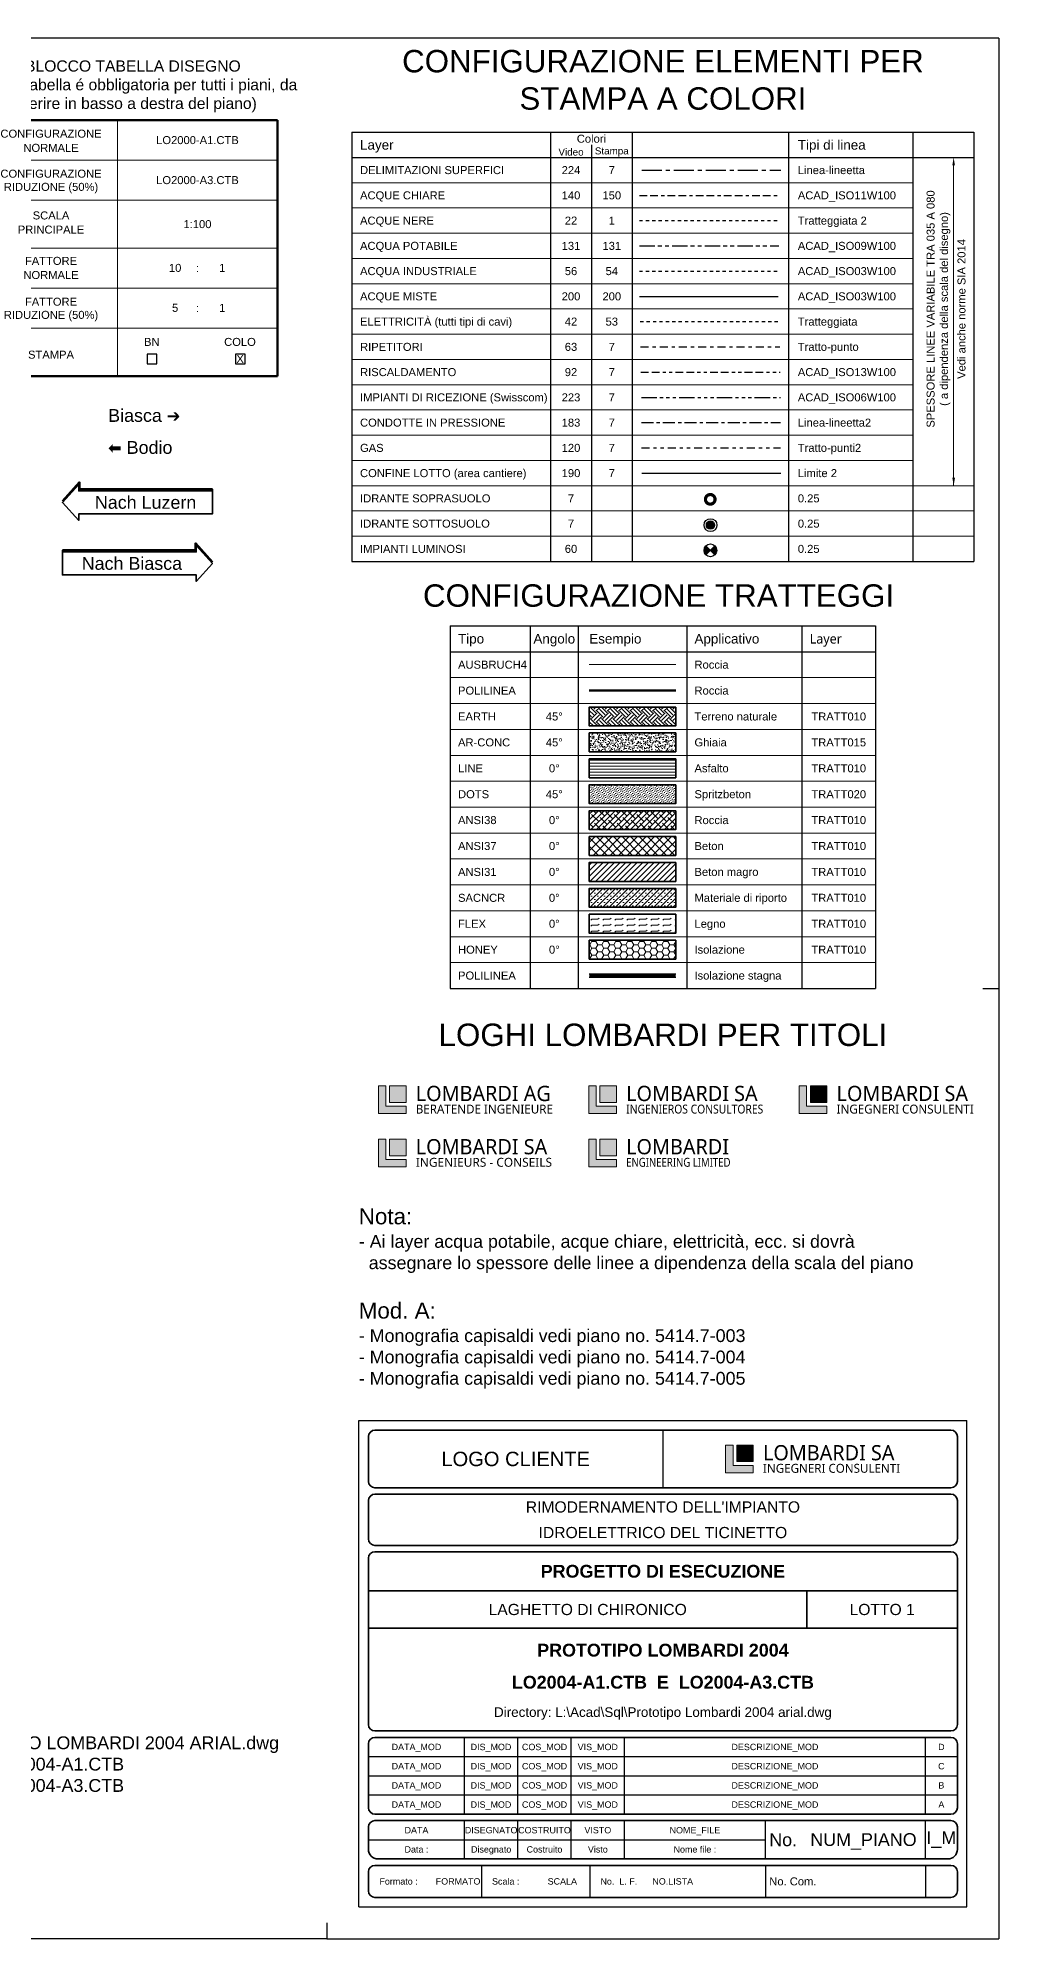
# Model space of a CAD drawing. Header units: millimetres. Extents: x -229 to 63875, y -200 to 109542.
# Drawn here: x 420 to 450, y 84.7 to 144.1 of the extents above; entities that cross this region are included whole.
import ezdxf
from ezdxf.enums import TextEntityAlignment as Align

# ---------------------------------------------------------------- set-up
doc = ezdxf.new("R2010")
doc.units = ezdxf.units.MM
for name, pattern in [('ACAD_ISO03W100', [30, 12, -18]), ('ACAD_ISO06W100', [36, 24, -3, 0, -3, 0, -3, 0, -3]), ('ACAD_ISO09W100', [45, 24, -3, 6, -3, 6, -3]), ('ACAD_ISO11W100', [33, 12, -3, 12, -3, 0, -3]), ('ACAD_ISO13W100', [36, 12, -3, 12, -3, 0, -3, 0, -3]), ('LINEA-LINEETTA', [2, 1.25, -0.25, 0.25, -0.25]), ('LINEA-LINEETTA2', [1.125, 0.75, -0.125, 0.125, -0.125]), ('TRATTEGGIATA', [0.75, 0.5, -0.25]), ('TRATTEGGIATA2', [0.375, 0.25, -0.125]), ('TRATTO-PUNTI2', [0.625, 0.25, -0.125, 0, -0.125, 0, -0.125]), ('TRATTO-PUNTO', [1, 0.5, -0.25, 0, -0.25]), ('TRATTOPUNTO', [1, 0.5, -0.25, 0, -0.25])]:
    doc.linetypes.add(name, pattern=pattern)
for name, color, linetype in [('ACQUA_INDUSTRIALE', 56, 'ACAD_ISO03W100'), ('ACQUA_POTABILE', 131, 'ACAD_ISO09W100'), ('ACQUE_CHIARE', 150, 'ACAD_ISO11W100'), ('ACQUE_MISTE', 200, 'Continuous'), ('ACQUE_NERE', 22, 'TRATTEGGIATA2'), ('CONDOTTE_PRESSIONE', 183, 'LINEA-LINEETTA2'), ('CONFINE_LOTTO', 190, 'LINEA-LINEETTA'), ('DELIMITAZIONE_SUPERFICI', 224, 'LINEA-LINEETTA'), ('ELETTRICITÀ', 42, 'TRATTEGGIATA'), ('GAS', 120, 'TRATTO-PUNTI2'), ('IDRANTE_SOPRA', 7, 'Continuous'), ('IDRANTE_SOTTO', 7, 'Continuous'), ('IMPIANTI_RICEZIONE', 223, 'ACAD_ISO06W100'), ('RIPETITORI', 63, 'TRATTOPUNTO'), ('RISCALDAMENTO', 92, 'ACAD_ISO13W100'), ('SIMBOLI', 1, 'Continuous'), ('TEXT035', 1, 'Continuous'), ('TEXT050', 3, 'Continuous'), ('TEXT070', 4, 'Continuous')]:
    doc.layers.add(name, color=color, linetype=linetype)
for name, color, linetype, lineweight in [('DIRETTRICE', 6, 'Continuous', 18), ('IMPIANTI_LUMINOSI', 60, 'Continuous', 25), ('LINE010', 2, 'Continuous', 9), ('LINE018', 6, 'Continuous', 18), ('LINE025', 7, 'Continuous', 25), ('LINE035', 1, 'Continuous', 35), ('LINE050', 3, 'Continuous', 53), ('TEXT025', 7, 'Continuous', 25), ('TRATT010', 52, 'Continuous', 9), ('TRATT015', 142, 'Continuous', 15), ('TRATT020', 123, 'Continuous', 20)]:
    doc.layers.add(name, color=color, linetype=linetype, lineweight=lineweight)
doc.styles.add('ARIAL', font='arial.ttf')
doc.styles.add('ARIAL GRASSETTO', font='arialbd.ttf')
doc.styles.add('TREBUCHET MS GRASSETTO', font='trebucbd.ttf')
doc.styles.add('TREBUCHET MS NORMAL', font='trebuc.ttf')
doc.styles.add('TXT', font='txt.shx')
doc.linetypes.add('AUSBRUCH4', pattern='A,0.8,["\\",TXT,S=0.2,R=180,X=0.2,Y=0.2],-0.2', length=1)
doc.linetypes.add('LIMITE2', pattern='A,6.35,-2.54,[132,ltypeshp.shx,S=2.54,R=0,X=-2.54,Y=0],-2.54,25.4', length=36.83)
doc.linetypes.add('ROCCIA', pattern='A,0.25,[130,BERETTA.shx,S=0.1,R=0,X=0,Y=0],-0.2,0.25', length=0.7)

# ---------------------------------------------------------------- blocks, each defined once
blk = doc.blocks.new('TABELLA DISEGNO')
at = {"layer": 'LINE018'}
for p, q in [((4, 8), (4, 0)), ((0, 6.75), (9, 6.75)), ((0, 5.5), (9, 5.5)), ((0, 4), (9, 4)), ((0, 2.75), (9, 2.75)), ((0, 1.5), (9, 1.5))]:
    blk.add_line(p, q, dxfattribs=at)
at = {"layer": 'LINE025'}
for points in [[(4.932, 0.384), (5.232, 0.384), (5.232, 0.684), (4.932, 0.684)], [(7.687, 0.384), (7.987, 0.384), (7.987, 0.684), (7.687, 0.684)]]:
    blk.add_lwpolyline(points, close=True, dxfattribs=at)
at = {"layer": 'LINE050'}
for p, q in [((0, 8), (0, 0)), ((9, 8), (0, 8)), ((9, 0), (9, 8)), ((0, 0), (9, 0))]:
    blk.add_line(p, q, dxfattribs=at)
at = {"layer": 'LINE050', "style": 'ARIAL'}
for p in [(5.079, 0.536), (7.834, 0.536)]:
    blk.add_attdef('X', text='', height=0.25, dxfattribs=at).set_placement(p, align=Align.MIDDLE)
at = {"layer": 'TEXT035', "style": 'ARIAL'}
for s, p in [('CONFIGURAZIONE', (1.924, 7.576)), ('NORMALE', (1.924, 7.133)), ('CONFIGURAZIONE', (1.924, 6.326)), ('RIDUZIONE (50%)', (1.924, 5.883)), ('SCALA', (1.924, 5.021)), ('PRINCIPALE', (1.924, 4.579)), ('FATTORE', (1.924, 3.602)), ('NORMALE', (1.924, 3.16)), (':', (6.5, 3.375)), ('FATTORE', (1.924, 2.326)), ('RIDUZIONE (50%)', (1.924, 1.883)), (':', (6.5, 2.125)), ('BN', (5.073, 1.069)), ('COLO', (7.828, 1.069)), ('STAMPA', (1.924, 0.671))]:
    blk.add_text(s, height=0.25, dxfattribs=at).set_placement(p, align=Align.MIDDLE)
for tag, p in [('CONFIG.', (6.5, 7.375)), ('CONFIG.', (6.5, 6.125)), ('SCALA', (6.5, 4.75)), ('NO1.', (5.802, 3.383)), ('NO2.', (7.273, 3.383)), ('NO3.', (5.802, 2.133)), ('NO4.', (7.273, 2.133))]:
    blk.add_attdef(tag, text='', height=0.25, dxfattribs=at).set_placement(p, align=Align.MIDDLE)

msp = doc.modelspace()

# ---------------------------------------------------------------- hatches: boundary and pattern name
at = {"layer": 'IDRANTE_SOTTO'}
msp.add_hatch(color=256, dxfattribs=at).paths.add_polyline_path([(441.1375, 128.87319, 1), (440.8775, 128.87319, 1)])
at = {"layer": 'IMPIANTI_LUMINOSI'}
h = msp.add_hatch(color=256, dxfattribs=at)
h.paths.add_polyline_path([(440.86255, 128.22374, 0.19891237), (440.80397, 128.08232, 0.19891237), (440.86255, 127.9409), (441.00397, 128.08232)])
h.paths.add_polyline_path([(441.14539, 128.22374), (441.00397, 128.08232), (441.14539, 127.9409, 0.19891237), (441.20397, 128.08232, 0.19891237)])
at = {"layer": 'LINE018'}
h = msp.add_hatch(color=256, dxfattribs=at)
h.paths.add_polyline_path([(431.49602, 111.35055), (430.97762, 111.35055), (430.97762, 110.83215), (431.49602, 110.83215)], flags=17)
h.paths.add_polyline_path([(431.49602, 110.48655), (431.49602, 110.71695), (430.86242, 110.71695), (430.86242, 111.35055), (430.63202, 111.35055), (430.63202, 110.48655)])
h = msp.add_hatch(color=256, dxfattribs=at)
h.paths.add_polyline_path([(438.06984, 111.35055), (437.55144, 111.35055), (437.55144, 110.83215), (438.06984, 110.83215)], flags=17)
h.paths.add_polyline_path([(438.06984, 110.48655), (438.06984, 110.71695), (437.43624, 110.71695), (437.43624, 111.35055), (437.20584, 111.35055), (437.20584, 110.48655)])
for points in [[(444.01006, 111.35055), (443.77966, 111.35055), (443.77966, 110.48655), (444.64366, 110.48655), (444.64366, 110.71695), (444.01006, 110.71695)], [(444.64366, 111.35055), (444.12656, 111.35055), (444.12656, 110.83344), (444.64366, 110.83344)], [(441.71074, 100.12476), (441.48034, 100.12476), (441.48034, 99.26076), (442.34434, 99.26076), (442.34434, 99.49116), (441.71074, 99.49116)], [(442.34434, 100.12476), (441.82723, 100.12476), (441.82723, 99.60766), (442.34434, 99.60766)]]:
    msp.add_hatch(color=256, dxfattribs=at).paths.add_polyline_path(points)
h = msp.add_hatch(color=256, dxfattribs=at)
h.paths.add_polyline_path([(431.49602, 109.6869), (430.97762, 109.6869), (430.97762, 109.1685), (431.49602, 109.1685)], flags=17)
h.paths.add_polyline_path([(431.49602, 109.0533), (430.86242, 109.0533), (430.86242, 109.6869), (430.63202, 109.6869), (430.63202, 108.8229), (431.49602, 108.8229)])
h = msp.add_hatch(color=256, dxfattribs=at)
h.paths.add_polyline_path([(438.06984, 109.1685), (438.06984, 109.6869), (437.55144, 109.6869), (437.55144, 109.1685)], flags=17)
h.paths.add_polyline_path([(438.06984, 108.8229), (438.06984, 109.0533), (437.43624, 109.0533), (437.43624, 109.6869), (437.20584, 109.6869), (437.20584, 108.8229)])
at = {"layer": 'TRATT010', "linetype": 'Continuous'}
h = msp.add_hatch(dxfattribs=at)
h.set_pattern_fill('EARTH', color=256, angle=45, style=0)
h.set_pattern_definition([(45, (-713702.94727, -136413.25576), (3e-17, 0.35355339059), [0.25, -0.25]), (45, (-713703.01356, -136413.18947), (3e-17, 0.35355339059), [0.25, -0.25]), (45, (-713703.07985, -136413.12318), (3e-17, 0.35355339059), [0.25, -0.25]), (135, (-713703.07985, -136413.07899), (-0.35355339059, 6e-17), [0.25, -0.25]), (135, (-713703.01356, -136413.0127), (-0.35355339059, 6e-17), [0.25, -0.25]), (135, (-713702.94727, -136412.9464), (-0.35355339059, 6e-17), [0.25, -0.25])])
h.paths.add_polyline_path([(439.92216, 122.59794), (439.92216, 123.18759), (437.21835, 123.18759), (437.21835, 122.59794)])
h = msp.add_hatch(dxfattribs=at)
h.set_pattern_fill('LINE', color=256, scale=0.75, style=0)
h.set_pattern_definition([(0, (-713702.94727, -136413.25576), (0, 0.09375), [])])
h.paths.add_polyline_path([(437.21835, 121.56854), (437.21835, 120.97889), (439.92216, 120.97889), (439.92216, 121.56854)])
h = msp.add_hatch(dxfattribs=at)
h.set_pattern_fill('ANSI38', color=256, style=0)
h.set_pattern_definition([(45, (-713702.94727, -136413.25576), (-0.088388347648, 0.088388347648), []), (135, (-713702.94727, -136413.25576), (-0.265165042945, 0.088388347648), [0.3125, -0.1875])])
h.paths.add_polyline_path([(437.21835, 119.94949), (437.21835, 119.35984), (439.92216, 119.35984), (439.92216, 119.94949)])
at = {"layer": 'TRATT010'}
h = msp.add_hatch(dxfattribs=at)
h.set_pattern_fill('ANSI37', color=256, scale=1.5, style=0)
h.set_pattern_definition([(45, (-713702.94727, -136413.25576), (-0.132582521472, 0.132582521472), []), (135, (-713702.94727, -136413.25576), (-0.132582521472, -0.132582521472), [])])
h.paths.add_polyline_path([(437.21835, 119.13997), (437.21835, 118.55032), (439.92216, 118.55032), (439.92216, 119.13997)])
h = msp.add_hatch(dxfattribs=at)
h.set_pattern_fill('ANSI31', color=256, style=0)
h.set_pattern_definition([(45, (-713702.94727, -136413.25576), (-0.088388347648, 0.088388347648), [])])
h.paths.add_polyline_path([(437.21835, 118.33045), (437.21835, 117.7408), (439.92216, 117.7408), (439.92216, 118.33045)])
h = msp.add_hatch(dxfattribs=at)
h.set_pattern_fill('SACNCR', color=256, scale=1.5, style=0)
h.set_pattern_definition([(45, (-713702.94727, -136413.25576), (-0.099436891104, 0.099436891104), []), (45, (-713702.84783, -136413.25576), (-0.099436891104, 0.099436891104), [0, -0.140625])])
h.paths.add_polyline_path([(437.21835, 117.52092), (437.21835, 116.93127), (439.92216, 116.93127), (439.92216, 117.52092)])
h = msp.add_hatch(dxfattribs=at)
h.set_pattern_fill('FLEX', color=256, scale=0.75, style=0)
h.set_pattern_definition([(0, (-713702.94727, -136413.25576), (0, 0.1875), [0.1875, -0.1875]), (45, (-713702.75977, -136413.25576), (1e-17, 0.187499999685), [0.046875, -0.17141504325, 0.046875, -0.26516504325])])
h.paths.add_polyline_path([(437.21835, 116.7114), (437.21835, 116.12175), (439.92216, 116.12175), (439.92216, 116.7114)])
h = msp.add_hatch(dxfattribs=at)
h.set_pattern_fill('HONEY', color=256, style=0)
h.set_pattern_definition([(0, (-713702.94727, -136413.25576), (0.1875, 0.108253175), [0.125, -0.25]), (120, (-713702.94727, -136413.25576), (-0.18749999959, 0.10825317571), [0.125, -0.25]), (60, (-713702.94727, -136413.25576), (4.1e-10, 0.21650635071), [-0.25, 0.125])])
h.paths.add_polyline_path([(437.21835, 115.90187), (437.21835, 115.31223), (439.92216, 115.31223), (439.92216, 115.90187)])
at = {"layer": 'TRATT015', "linetype": 'Continuous'}
h = msp.add_hatch(dxfattribs=at)
h.set_pattern_fill('AR-CONC', color=256, scale=0.03, angle=45, style=0)
h.set_pattern_definition([(95, (-713702.94727, -136413.25576), (0.16546559975, 0.138842123644), [0.0225, -0.2475]), (40, (-713702.94727, -136413.25576), (-0.18899765022, 0.13013044488), [0.018, -0.198]), (145.4514, (-713702.93348, -136413.2442), (-0.023531840586, 0.26897258466), [0.019122057, -0.2103426336]), (91.1842, (-713702.9897, -136413.21334), (0.26150790003, 0.19128412956), [0.03375, -0.37125]), (141.6356, (-713702.9679, -136413.1974), (-0.00836970449, 0.40491350682), [0.0286830864, -0.3155139]), (36.1842, (-713702.9897, -136413.21334), (-0.00837002066, 0.40491350037), [0.027, -0.297]), (66, (-713702.95787, -136413.20273), (0.212031471634, 0.04121474294), [0.0225, -0.2475]), (11, (-713702.95787, -136413.20273), (-0.10221257792, 0.20544253062), [0.018, -0.198]), (116.4514, (-713702.9402, -136413.1993), (0.109819085104, 0.24665718592), [0.019122057, -0.2103426336]), (82.5, (-713702.94727, -136413.25576), (-0.068037955592, 0.073196945284), [0, -0.1956, 0, -0.201, 0, -0.19875]), (52.5, (-713702.94727, -136413.25576), (-0.02786188266, 0.13947283497), [0, -0.1146, 0, -0.1911, 0, -0.07575]), (12.5, (-713702.99457, -136413.30307), (0.118025450196, 0.1084562285445), [0, -0.075, 0, -0.234, 0, -0.3105]), (2.5, (-713703.01578, -136413.32428), (0.10247699496, 0.144947942062), [0, -0.0975, 0, -0.1554, 0, -0.2205])])
h.paths.add_polyline_path([(437.21835, 122.37806), (437.21835, 121.78842), (439.92216, 121.78842), (439.92216, 122.37806)])
at = {"layer": 'TRATT020'}
h = msp.add_hatch(dxfattribs=at)
h.set_pattern_fill('DOTS', color=256, angle=45, style=0)
h.set_pattern_definition([(45, (-713702.947266, -136413.25576), (-0.022097086912, 0.066291260736), [0, -0.0625])])
h.paths.add_polyline_path([(439.92216, 120.16937), (439.92216, 120.75902), (437.21835, 120.75902), (437.21835, 120.16937)])

# ---------------------------------------------------------------- linework, layer by layer
at = {"layer": 'ACQUA_INDUSTRIALE', "color": 56, "linetype": 'ACAD_ISO03W100', "ltscale": 0.005}
msp.add_line((438.78666, 136.80932), (443.12577, 136.80932), dxfattribs=at)
at = {"layer": 'ACQUA_POTABILE', "color": 131, "linetype": 'ACAD_ISO09W100', "ltscale": 0.02}
msp.add_line((438.78666, 137.59834), (443.13702, 137.59834), dxfattribs=at)
at = {"layer": 'ACQUE_CHIARE', "color": 150, "linetype": 'ACAD_ISO11W100', "ltscale": 0.02}
msp.add_line((438.78666, 139.17637), (443.13702, 139.17637), dxfattribs=at)
at = {"layer": 'ACQUE_MISTE', "color": 200, "ltscale": 0.005}
msp.add_line((438.78666, 136.02031), (443.12577, 136.02031), dxfattribs=at)
at = {"layer": 'ACQUE_NERE', "color": 22, "linetype": 'TRATTEGGIATA2', "ltscale": 0.05}
msp.add_line((438.78666, 138.38736), (443.13702, 138.38736), dxfattribs=at)
at = {"layer": 'CONDOTTE_PRESSIONE', "color": 183, "linetype": 'LINEA-LINEETTA2', "ltscale": 0.5}
msp.add_line((438.8464, 132.07522), (443.19676, 132.07522), dxfattribs=at)
at = {"layer": 'CONFINE_LOTTO', "color": 190, "linetype": 'LIMITE2', "ltscale": 0.02}
msp.add_line((438.85835, 130.49719), (443.20871, 130.49719), dxfattribs=at)
at = {"layer": 'DELIMITAZIONE_SUPERFICI', "color": 224, "linetype": 'LINEA-LINEETTA', "ltscale": 0.5}
msp.add_line((438.85835, 139.96539), (443.20871, 139.96539), dxfattribs=at)
at = {"layer": 'DIRETTRICE', "color": 6}
msp.add_line((448.60422, 140.1099), (448.60422, 130.10268), dxfattribs=at)
for points in [[(448.56255, 140.1099), (448.64588, 140.1099), (448.60422, 140.3599)], [(448.56255, 130.35268), (448.64588, 130.35268), (448.60422, 130.10268)]]:
    msp.add_solid(points, dxfattribs=at)
at = {"layer": 'ELETTRICITÀ', "color": 42, "linetype": 'TRATTEGGIATA', "ltscale": 0.05}
msp.add_line((438.81056, 135.23492), (443.16092, 135.23492), dxfattribs=at)
at = {"layer": 'GAS', "color": 120, "linetype": 'TRATTO-PUNTI2'}
msp.add_line((438.8464, 131.28621), (443.19676, 131.28621), dxfattribs=at)
at = {"layer": 'IDRANTE_SOPRA', "const_width": 0.1}
msp.add_lwpolyline([(440.84942, 129.67744, 1), (441.14942, 129.67744, 1)], format="xyb", close=True, dxfattribs=at)
at = {"layer": 'IDRANTE_SOTTO'}
for radius in [0.2, 0.13]:
    msp.add_circle((441.00686, 128.87134), radius, dxfattribs=at)
at = {"layer": 'IMPIANTI_LUMINOSI'}
for p, q in [((441.14539, 128.22374), (440.86255, 127.9409)), ((440.86255, 128.22374), (441.14539, 127.9409))]:
    msp.add_line(p, q, dxfattribs=at)
msp.add_circle((441.00397, 128.08232), 0.2, dxfattribs=at)
at = {"layer": 'IMPIANTI_RICEZIONE', "color": 223, "linetype": 'ACAD_ISO06W100', "ltscale": 0.02}
msp.add_line((438.8464, 132.86424), (443.19676, 132.86424), dxfattribs=at)
at = {"layer": 'LINE010', "linetype": 'AUSBRUCH4', "ltscale": 0.5}
msp.add_line((437.21835, 124.51181), (439.92216, 124.51181), dxfattribs=at)
at = {"layer": 'LINE018'}
for p, q in [((429.8021, 139.57088), (447.33298, 139.57088)), ((429.8021, 138.78186), (447.33298, 138.78186)), ((429.8021, 137.99285), (447.33298, 137.99285)), ((429.8021, 137.20383), (447.33298, 137.20383)), ((429.8021, 136.41481), (447.33298, 136.41481)), ((429.8021, 135.6258), (447.33298, 135.6258)), ((429.8021, 134.83678), (447.33298, 134.83678)), ((429.8021, 134.04776), (447.33298, 134.04776)), ((429.8021, 133.25875), (447.33298, 133.25875)), ((429.8021, 132.46973), (447.33298, 132.46973)), ((429.8021, 131.68072), (447.33298, 131.68072)), ((429.8021, 130.8917), (447.33298, 130.8917)), ((429.8021, 130.10268), (449.23841, 130.10268)), ((429.8021, 129.31367), (449.23841, 129.31367)), ((429.8021, 128.52465), (449.23841, 128.52465)), ((432.87661, 124.10705), (446.16391, 124.10705)), ((432.87661, 123.29753), (446.16391, 123.29753)), ((432.87661, 122.488), (446.16391, 122.488)), ((432.87661, 121.67848), (446.16391, 121.67848)), ((432.87661, 120.86895), (446.16391, 120.86895)), ((432.87661, 120.05943), (446.16391, 120.05943)), ((432.87661, 119.24991), (446.16391, 119.24991)), ((432.87661, 118.44038), (446.16391, 118.44038)), ((432.87661, 117.63086), (446.16391, 117.63086)), ((432.87661, 116.82134), (446.16391, 116.82134)), ((432.87661, 116.01181), (446.16391, 116.01181)), ((432.87661, 115.20229), (446.16391, 115.20229)), ((430.86242, 111.35055), (430.63202, 111.35055)), ((430.63202, 111.35055), (430.63202, 110.48655)), ((430.86242, 111.35055), (430.86242, 110.71695)), ((431.49602, 111.35055), (430.97762, 111.35055)), ((430.97762, 111.35055), (430.97762, 110.83215)), ((431.49602, 111.35055), (431.49602, 110.83215)), ((437.43624, 111.35055), (437.20584, 111.35055)), ((437.20584, 111.35055), (437.20584, 110.48655)), ((437.43624, 111.35055), (437.43624, 110.71695)), ((438.06984, 111.35055), (437.55144, 111.35055)), ((437.55144, 111.35055), (437.55144, 110.83215)), ((438.06984, 111.35055), (438.06984, 110.83215)), ((443.77966, 111.35055), (443.77966, 110.48655)), ((444.01006, 111.35055), (443.77966, 111.35055)), ((444.01006, 111.35055), (444.01006, 110.71695)), ((444.64366, 111.35055), (444.12656, 111.35055)), ((444.12656, 111.35055), (444.12656, 110.83344)), ((444.64366, 111.35055), (444.64366, 110.83344)), ((431.49602, 110.48655), (430.63202, 110.48655)), ((431.49602, 110.71695), (430.86242, 110.71695)), ((431.49602, 110.83215), (430.97762, 110.83215)), ((431.49602, 110.71695), (431.49602, 110.48655)), ((438.06984, 110.48655), (437.20584, 110.48655)), ((438.06984, 110.71695), (437.43624, 110.71695)), ((438.06984, 110.83215), (437.55144, 110.83215)), ((438.06984, 110.71695), (438.06984, 110.48655)), ((444.64366, 110.48655), (443.77966, 110.48655)), ((444.64366, 110.71695), (444.01006, 110.71695)), ((444.64366, 110.83344), (444.12656, 110.83344)), ((444.64366, 110.71695), (444.64366, 110.48655)), ((430.86242, 109.6869), (430.63202, 109.6869)), ((430.63202, 109.6869), (430.63202, 108.8229)), ((430.86242, 109.6869), (430.86242, 109.0533)), ((431.49602, 109.6869), (430.97762, 109.6869)), ((430.97762, 109.6869), (430.97762, 109.1685)), ((431.49602, 109.6869), (431.49602, 109.1685)), ((437.43624, 109.6869), (437.20584, 109.6869)), ((437.20584, 109.6869), (437.20584, 108.8229)), ((437.43624, 109.6869), (437.43624, 109.0533)), ((438.06984, 109.6869), (437.55144, 109.6869)), ((437.55144, 109.6869), (437.55144, 109.1685)), ((438.06984, 109.6869), (438.06984, 109.1685)), ((431.49602, 108.8229), (430.63202, 108.8229)), ((431.49602, 109.0533), (430.86242, 109.0533)), ((431.49602, 109.1685), (430.97762, 109.1685)), ((431.49602, 109.0533), (431.49602, 108.8229)), ((438.06984, 108.8229), (437.20584, 108.8229)), ((438.06984, 109.0533), (437.43624, 109.0533)), ((438.06984, 109.1685), (437.55144, 109.1685)), ((438.06984, 109.0533), (438.06984, 108.8229)), ((441.48034, 100.12476), (441.48034, 99.26076)), ((441.71074, 100.12476), (441.48034, 100.12476)), ((441.71074, 100.12476), (441.71074, 99.49116)), ((442.34434, 100.12476), (441.82723, 100.12476)), ((441.82723, 100.12476), (441.82723, 99.60766)), ((442.34434, 100.12476), (442.34434, 99.60766)), ((442.34434, 99.26076), (441.48034, 99.26076)), ((442.34434, 99.49116), (441.71074, 99.49116)), ((442.34434, 99.60766), (441.82723, 99.60766)), ((442.34434, 99.49116), (442.34434, 99.26076))]:
    msp.add_line(p, q, dxfattribs=at)
at = {"layer": 'LINE018', "linetype": 'TRATTEGGIATA2', "ltscale": 0.1, "const_width": 0.1}
msp.add_lwpolyline([(437.21835, 114.79753), (439.92216, 114.79753)], dxfattribs=at)
at = {"layer": 'LINE025'}
for p, q in [((450.02026, 144.09276), (366.02026, 144.09276)), ((450.02026, 144.09276), (450.02026, 84.69276)), ((429.8021, 141.14891), (429.8021, 127.73563)), ((429.8021, 141.14891), (449.23841, 141.14891)), ((436.01167, 141.14891), (436.01167, 127.73563)), ((438.56025, 141.14891), (438.56025, 127.73563)), ((443.44791, 141.14891), (443.44791, 127.73563)), ((447.33298, 141.14891), (447.33298, 127.73563)), ((449.23841, 141.14891), (449.23841, 127.73563)), ((429.8021, 140.3599), (449.23841, 140.3599)), ((437.28596, 140.7544), (437.28596, 127.73563)), ((429.8021, 127.73563), (449.23841, 127.73563)), ((432.87661, 125.7261), (432.87661, 114.39276)), ((432.87661, 125.7261), (446.16391, 125.7261)), ((435.37661, 125.7261), (435.37661, 114.39276)), ((436.87661, 125.7261), (436.87661, 114.39276)), ((440.26391, 125.7261), (440.26391, 114.39276)), ((443.86391, 125.7261), (443.86391, 114.39276)), ((446.16391, 125.7261), (446.16391, 114.39276)), ((432.87661, 124.91657), (446.16391, 124.91657)), ((435.37661, 124.10705), (435.37661, 116.01181)), ((432.87661, 114.39276), (446.16391, 114.39276)), ((449.52026, 114.39276), (450.02026, 114.39276)), ((430.02026, 100.89276), (449.02026, 100.89276)), ((430.02026, 85.69276), (430.02026, 100.89276)), ((439.52026, 100.59276), (439.52026, 98.79276)), ((449.02026, 85.69276), (449.02026, 100.89276)), ((433.32026, 88.59276), (433.32026, 90.99276)), ((434.98693, 88.59276), (434.98693, 90.99276)), ((436.65359, 88.59276), (436.65359, 90.99276)), ((438.32026, 88.59276), (438.32026, 90.99276)), ((447.72026, 88.59276), (447.72026, 90.99276)), ((430.32026, 90.39276), (448.72026, 90.39276)), ((430.32026, 89.79276), (448.72026, 89.79276)), ((430.32026, 89.19276), (448.72026, 89.19276)), ((433.32026, 87.19276), (433.32026, 88.39276)), ((434.98693, 87.19276), (434.98693, 88.39276)), ((436.65359, 87.19276), (436.65359, 88.39276)), ((438.32026, 87.19276), (438.32026, 88.39276)), ((442.72026, 87.19276), (442.72026, 88.39276)), ((447.72026, 87.19276), (447.72026, 88.39276)), ((430.32026, 87.79276), (442.72026, 87.79276)), ((433.84999, 86.99276), (433.84999, 85.99276)), ((437.23768, 86.99276), (437.23768, 85.99276)), ((442.72026, 86.99276), (442.72026, 85.99276)), ((447.72026, 86.99276), (447.72026, 85.99276)), ((430.02026, 85.69276), (449.02026, 85.69276)), ((429.02026, 85.19276), (429.02026, 84.69276)), ((429.02026, 84.69276), (366.02026, 84.69276)), ((429.02026, 84.69276), (450.02026, 84.69276))]:
    msp.add_line(p, q, dxfattribs=at)
for points in [[(437.21835, 114.84753), (439.92216, 114.84753)], [(437.21835, 114.74753), (439.92216, 114.74753)]]:
    msp.add_lwpolyline(points, dxfattribs=at)
at = {"layer": 'LINE035'}
for p, q in [((430.32026, 98.99276), (430.32026, 100.39276)), ((430.52026, 100.59276), (448.52026, 100.59276)), ((448.72026, 98.99276), (448.72026, 100.39276)), ((430.52026, 98.79276), (448.52026, 98.79276)), ((430.32026, 97.19276), (430.32026, 98.39276)), ((430.52026, 98.59276), (448.52026, 98.59276)), ((448.72026, 97.19276), (448.72026, 98.39276)), ((430.52026, 96.99276), (448.52026, 96.99276)), ((430.32026, 91.39276), (430.32026, 96.59276)), ((430.52026, 96.79276), (448.52026, 96.79276)), ((448.72026, 91.39276), (448.72026, 96.59276)), ((430.32026, 95.57369), (448.72026, 95.57369)), ((444.02026, 95.57369), (444.02026, 94.40354)), ((430.32026, 94.40354), (448.72026, 94.40354)), ((430.52026, 91.19276), (448.52026, 91.19276)), ((430.52026, 90.99276), (448.52026, 90.99276)), ((430.32026, 88.79276), (430.32026, 90.79276)), ((448.72026, 88.79276), (448.72026, 90.79276)), ((430.52026, 88.59276), (448.52026, 88.59276)), ((430.32026, 87.49276), (430.32026, 88.19276)), ((430.52026, 88.39276), (448.52026, 88.39276)), ((448.72026, 87.49276), (448.72026, 88.19276)), ((430.32026, 86.19276), (430.32026, 86.79276)), ((430.52026, 86.99276), (448.52026, 86.99276)), ((430.62026, 87.19276), (448.42026, 87.19276)), ((448.72026, 86.19276), (448.72026, 86.79276)), ((430.52026, 85.99276), (448.52026, 85.99276))]:
    msp.add_line(p, q, dxfattribs=at)
for points in [[(425.44537, 129.94296), (421.26752, 129.94296), (421.26752, 130.1445), (420.75933, 129.58296), (421.26752, 129.02097), (421.26752, 129.22296), (425.44537, 129.22296), (425.44537, 129.99205)], [(420.75933, 128.03565), (424.93719, 128.03565), (424.93719, 128.23719), (425.44537, 127.67565), (424.93719, 127.11366), (424.93719, 127.31565), (420.75933, 127.31565), (420.75933, 128.08474)]]:
    msp.add_lwpolyline(points, dxfattribs=at)
for points in [[(439.92216, 123.18759), (439.92216, 122.59794), (437.21835, 122.59794), (437.21835, 123.18759)], [(439.92216, 122.37806), (439.92216, 121.78842), (437.21835, 121.78842), (437.21835, 122.37806)], [(439.92216, 121.56854), (439.92216, 120.97889), (437.21835, 120.97889), (437.21835, 121.56854)], [(439.92216, 120.75902), (439.92216, 120.16937), (437.21835, 120.16937), (437.21835, 120.75902)], [(439.92216, 119.94949), (439.92216, 119.35984), (437.21835, 119.35984), (437.21835, 119.94949)], [(439.92216, 119.13997), (439.92216, 118.55032), (437.21835, 118.55032), (437.21835, 119.13997)], [(439.92216, 118.33045), (439.92216, 117.7408), (437.21835, 117.7408), (437.21835, 118.33045)], [(439.92216, 117.52092), (439.92216, 116.93127), (437.21835, 116.93127), (437.21835, 117.52092)], [(439.92216, 116.7114), (439.92216, 116.12175), (437.21835, 116.12175), (437.21835, 116.7114)], [(439.92216, 115.90187), (439.92216, 115.31223), (437.21835, 115.31223), (437.21835, 115.90187)]]:
    msp.add_lwpolyline(points, close=True, dxfattribs=at)
for centre, radius, start, end in [((430.52026, 100.39276), 0.2, 90, 180), ((448.52026, 100.39276), 0.2, 0, 90), ((430.52026, 98.99276), 0.2, 180, 270), ((448.52026, 98.99276), 0.2, 270, 0), ((430.52026, 98.39276), 0.2, 90, 180), ((448.52026, 98.39276), 0.2, 0, 90), ((430.52026, 97.19276), 0.2, 180, 270), ((448.52026, 97.19276), 0.2, 270, 0), ((430.52026, 96.59276), 0.2, 90, 180), ((448.52026, 96.59276), 0.2, 0, 90), ((430.52026, 91.39276), 0.2, 180, 270), ((430.52026, 90.79276), 0.2, 90, 180), ((448.52026, 91.39276), 0.2, 270, 0), ((448.52026, 90.79276), 0.2, 0, 90), ((430.52026, 88.79276), 0.2, 180, 270), ((448.52026, 88.79276), 0.2, 270, 0), ((430.52026, 88.19276), 0.2, 90, 180), ((448.52026, 88.19276), 0.2, 0, 90), ((430.62026, 87.49276), 0.3, 180, 270), ((448.42026, 87.49276), 0.3, 270, 0), ((430.52026, 86.79276), 0.2, 90, 180), ((448.52026, 86.79276), 0.2, 0, 90), ((430.52026, 86.19276), 0.2, 180, 270), ((448.52026, 86.19276), 0.2, 270, 0)]:
    msp.add_arc(centre, radius, start, end, dxfattribs=at)
at = {"layer": 'LINE050', "linetype": 'ROCCIA', "ltscale": 0.8}
msp.add_line((437.21835, 123.70229), (439.92216, 123.70229), dxfattribs=at)
at = {"layer": 'LINE050'}
for points in [[(420.75577, 129.61689), (421.29293, 130.21045), (421.29293, 129.99205), (425.44537, 129.99205)], [(420.75577, 129.61689), (421.29293, 130.21045), (421.29293, 129.99205), (425.44537, 129.99205)], [(425.44894, 127.70958), (424.91178, 128.30314), (424.91178, 128.08474), (420.75933, 128.08474)], [(425.44894, 127.70958), (424.91178, 128.30314), (424.91178, 128.08474), (420.75933, 128.08474)]]:
    msp.add_lwpolyline(points, dxfattribs=at)
at = {"layer": 'RIPETITORI', "color": 63, "linetype": 'TRATTO-PUNTO', "ltscale": 0.5}
msp.add_line((438.8225, 134.44227), (443.17286, 134.44227), dxfattribs=at)
at = {"layer": 'RISCALDAMENTO', "color": 92, "linetype": 'ACAD_ISO13W100', "ltscale": 0.02}
msp.add_line((438.83445, 133.65326), (443.18481, 133.65326), dxfattribs=at)
at = {"layer": 'TEXT035'}
for p, q in [((421.26752, 129.96664), (425.44537, 129.96664)), ((421.26752, 129.96664), (425.44537, 129.96664)), ((424.93719, 128.05933), (420.75933, 128.05933)), ((424.93719, 128.05933), (420.75933, 128.05933))]:
    msp.add_line(p, q, dxfattribs=at)
for points in [[(425.44537, 129.94296), (421.26752, 129.94296), (421.26752, 130.1445), (420.75933, 129.58296), (421.26752, 129.02097), (421.26752, 129.22296), (425.44537, 129.22296), (425.44537, 129.99205)], [(420.75933, 128.03565), (424.93719, 128.03565), (424.93719, 128.23719), (425.44537, 127.67565), (424.93719, 127.11366), (424.93719, 127.31565), (420.75933, 127.31565), (420.75933, 128.08474)]]:
    msp.add_lwpolyline(points, dxfattribs=at)

# ---------------------------------------------------------------- block references
at = {"layer": 'SIMBOLI'}
ref = msp.add_blockref('TABELLA DISEGNO', (418.47799, 133.52797), dxfattribs=at)
ref.add_attrib('CONFIG.', 'LO2000-A1.CTB', dxfattribs={"layer": 'TEXT035', "height": 0.25, "style": 'ARIAL'}).set_placement((424.97799, 140.90297), align=Align.MIDDLE)
ref.add_attrib('CONFIG.', 'LO2000-A3.CTB', dxfattribs={"layer": 'TEXT035', "height": 0.25, "style": 'ARIAL'}).set_placement((424.97799, 139.65297), align=Align.MIDDLE)
ref.add_attrib('SCALA', '1:100', dxfattribs={"layer": 'TEXT035', "height": 0.25, "style": 'ARIAL'}).set_placement((424.97799, 138.27797), align=Align.MIDDLE)
ref.add_attrib('NO1.', '10', dxfattribs={"layer": 'TEXT035', "height": 0.25, "style": 'ARIAL'}).set_placement((424.28019, 136.91073), align=Align.MIDDLE)
ref.add_attrib('NO2.', '1', dxfattribs={"layer": 'TEXT035', "height": 0.25, "style": 'ARIAL'}).set_placement((425.75141, 136.91073), align=Align.MIDDLE)
ref.add_attrib('NO3.', '5', dxfattribs={"layer": 'TEXT035', "height": 0.25, "style": 'ARIAL'}).set_placement((424.28019, 135.66073), align=Align.MIDDLE)
ref.add_attrib('NO4.', '1', dxfattribs={"layer": 'TEXT035', "height": 0.25, "style": 'ARIAL'}).set_placement((425.75141, 135.66073), align=Align.MIDDLE)
ref.add_attrib('X', 'X', dxfattribs={"layer": 'LINE050', "height": 0.25, "style": 'ARIAL'}).set_placement((426.31154, 134.06435), align=Align.MIDDLE)

# ---------------------------------------------------------------- texts
at = {"layer": 'DIRETTRICE', "color": 1, "char_height": 0.25, "attachment_point": 5, "rotation": 90, "style": 'ARIAL'}
for s, insert in [('\\A1;SPESSORE LINEE VARIABILE TRA 035 A 080 \\P( a dipendenza della scala del disegno)', (448.12979, 135.6258)), ('Vedi anche norme SIA 2014', (448.85086, 135.6258))]:
    msp.add_mtext(s, dxfattribs=dict(at, insert=insert))
at = {"layer": 'TEXT025', "style": 'ARIAL'}
for s, p in [('Video', (436.64881, 140.53398)), ('Stampa', (437.9231, 140.53398))]:
    msp.add_text(s, height=0.22, dxfattribs=at).set_placement(p, align=Align.MIDDLE)
for s, height, p in [('DELIMITAZIONI SUPERFICI', 0.25, (430.05729, 139.96539)), ('Linea-lineetta', 0.25, (443.73561, 139.96539)), ('ACQUE CHIARE', 0.25, (430.05729, 139.17637)), ('ACAD_ISO11W100', 0.25, (443.73561, 139.17637)), ('ACQUE NERE', 0.25, (430.05729, 138.38736)), ('Tratteggiata 2', 0.25, (443.73561, 138.38736)), ('ACQUA POTABILE', 0.25, (430.05729, 137.59834)), ('ACAD_ISO09W100', 0.25, (443.73561, 137.59834)), ('ACQUA INDUSTRIALE', 0.25, (430.05729, 136.80932)), ('ACAD_ISO03W100', 0.25, (443.73561, 136.80932)), ('ACQUE MISTE', 0.25, (430.05729, 136.02031)), ('ACAD_ISO03W100', 0.25, (443.73561, 136.02031)), ('ELETTRICITÀ (tutti tipi di cavi)', 0.25, (430.05729, 135.23129)), ('Tratteggiata', 0.25, (443.73561, 135.23129)), ('RIPETITORI', 0.25, (430.05729, 134.44227)), ('Tratto-punto', 0.25, (443.73561, 134.44227)), ('RISCALDAMENTO', 0.25, (430.05729, 133.65326)), ('ACAD_ISO13W100', 0.25, (443.73561, 133.65326)), ('IMPIANTI DI RICEZIONE (Swisscom)', 0.25, (430.05729, 132.86424)), ('ACAD_ISO06W100', 0.25, (443.73561, 132.86424)), ('CONDOTTE IN PRESSIONE', 0.25, (430.05729, 132.07522)), ('Linea-lineetta2', 0.25, (443.73561, 132.07522)), ('GAS', 0.25, (430.05729, 131.28621)), ('Tratto-punti2', 0.25, (443.73561, 131.28621)), ('CONFINE LOTTO (area cantiere)', 0.25, (430.05729, 130.49719)), ('Limite 2', 0.25, (443.73561, 130.49719)), ('IDRANTE SOPRASUOLO', 0.25, (430.05729, 129.70817)), ('0.25', 0.25, (443.73561, 129.70817)), ('IDRANTE SOTTOSUOLO', 0.25, (430.05729, 128.91916)), ('0.25', 0.25, (443.73561, 128.91916)), ('IMPIANTI LUMINOSI', 0.25, (430.05729, 128.13014)), ('0.25', 0.25, (443.73561, 128.13014)), ('AUSBRUCH4', 0.25, (433.11917, 124.51181)), ('Roccia', 0.25, (440.50646, 124.51181)), ('POLILINEA', 0.25, (433.11917, 123.70229)), ('Roccia', 0.25, (440.50646, 123.70229)), ('EARTH', 0.25, (433.11917, 122.89276)), ('Terreno naturale', 0.25, (440.50646, 122.89276)), ('AR-CONC', 0.25, (433.11917, 122.08324)), ('Ghiaia', 0.25, (440.50646, 122.08324)), ('LINE', 0.25, (433.11917, 121.27372)), ('Asfalto', 0.25, (440.50646, 121.27372)), ('DOTS', 0.25, (433.11917, 120.46419)), ('Spritzbeton', 0.25, (440.50646, 120.46419)), ('ANSI38', 0.25, (433.11917, 119.65467)), ('Roccia', 0.25, (440.50646, 119.65467)), ('ANSI37', 0.25, (433.11917, 118.84515)), ('Beton', 0.25, (440.50646, 118.84515)), ('ANSI31', 0.25, (433.11917, 118.03562)), ('Beton magro', 0.25, (440.50646, 118.03562)), ('SACNCR', 0.25, (433.11917, 117.2261)), ('Materiale di riporto', 0.25, (440.50646, 117.2261)), ('FLEX', 0.25, (433.11917, 116.41657)), ('Legno', 0.25, (440.50646, 116.41657)), ('HONEY', 0.25, (433.11917, 115.60705)), ('Isolazione', 0.25, (440.50646, 115.60705)), ('POLILINEA', 0.25, (433.11917, 114.79753)), ('Isolazione stagna', 0.25, (440.50646, 114.79753)), ('Formato :', 0.2, (430.66316, 86.49276)), ('Scala :', 0.2, (434.18088, 86.49276)), ('No.  L. F.', 0.2, (437.56857, 86.49276)), ('No. Com.', 0.25, (442.84297, 86.49276))]:
    msp.add_text(s, height=height, dxfattribs=at).set_placement(p, align=Align.MIDDLE_LEFT)
for s, height, p in [('224', 0.25, (436.64881, 139.96539)), ('7', 0.25, (437.9231, 139.96539)), ('140', 0.25, (436.64881, 139.17637)), ('150', 0.25, (437.9231, 139.17637)), ('22', 0.25, (436.64881, 138.38736)), ('1', 0.25, (437.9231, 138.38736)), ('131', 0.25, (436.64881, 137.59834)), ('131', 0.25, (437.9231, 137.59834)), ('56', 0.25, (436.64881, 136.80932)), ('54', 0.25, (437.9231, 136.80932)), ('200', 0.25, (436.64881, 136.02031)), ('200', 0.25, (437.9231, 136.02031)), ('42', 0.25, (436.64881, 135.23129)), ('53', 0.25, (437.9231, 135.23129)), ('63', 0.25, (436.64881, 134.44227)), ('7', 0.25, (437.9231, 134.44227)), ('92', 0.25, (436.64881, 133.65326)), ('7', 0.25, (437.9231, 133.65326)), ('223', 0.25, (436.64881, 132.86424)), ('7', 0.25, (437.9231, 132.86424)), ('183', 0.25, (436.64881, 132.07522)), ('7', 0.25, (437.9231, 132.07522)), ('120', 0.25, (436.64881, 131.28621)), ('7', 0.25, (437.9231, 131.28621)), ('190', 0.25, (436.64881, 130.49719)), ('7', 0.25, (437.9231, 130.49719)), ('7', 0.25, (436.64881, 129.70817)), ('7', 0.25, (436.64881, 128.91916)), ('60', 0.25, (436.64881, 128.13014)), ('45°', 0.25, (436.12661, 122.89276)), ('TRATT010', 0.25, (445.01391, 122.89276)), ('45°', 0.25, (436.12661, 122.08324)), ('TRATT015', 0.25, (445.01391, 122.08324)), ('0°', 0.25, (436.12661, 121.27372)), ('TRATT010', 0.25, (445.01391, 121.27372)), ('45°', 0.25, (436.12661, 120.46419)), ('TRATT020', 0.25, (445.01391, 120.46419)), ('0°', 0.25, (436.12661, 119.65467)), ('TRATT010', 0.25, (445.01391, 119.65467)), ('0°', 0.25, (436.12661, 118.84515)), ('TRATT010', 0.25, (445.01391, 118.84515)), ('0°', 0.25, (436.12661, 118.03562)), ('TRATT010', 0.25, (445.01391, 118.03562)), ('0°', 0.25, (436.12661, 117.2261)), ('TRATT010', 0.25, (445.01391, 117.2261)), ('0°', 0.25, (436.12661, 116.41657)), ('TRATT010', 0.25, (445.01391, 116.41657)), ('0°', 0.25, (436.12661, 115.60705)), ('TRATT010', 0.25, (445.01391, 115.60705)), ('D', 0.2, (448.22026, 90.69276)), ('C', 0.2, (448.22026, 90.09276)), ('B', 0.2, (448.22026, 89.49276)), ('A', 0.2, (448.22026, 88.89276)), ('Data :', 0.2, (431.82026, 87.49276)), ('Disegnato', 0.2, (434.15359, 87.49276)), ('Costruito', 0.2, (435.82026, 87.49276)), ('Visto', 0.2, (437.48693, 87.49276)), ('Nome file :', 0.2, (440.52026, 87.49276))]:
    msp.add_text(s, height=height, dxfattribs=at).set_placement(p, align=Align.MIDDLE_CENTER)
for tag, p in [('DATA_MOD', (431.82026, 90.69276)), ('DIS_MOD', (434.14872, 90.69276)), ('COS_MOD', (435.82206, 90.69276)), ('VIS_MOD', (437.48539, 90.69276)), ('DESCRIZIONE_MOD', (443.02026, 90.69276)), ('DATA_MOD', (431.82026, 90.09276)), ('DIS_MOD', (434.14872, 90.09276)), ('COS_MOD', (435.82206, 90.09276)), ('VIS_MOD', (437.48539, 90.09276)), ('DESCRIZIONE_MOD', (443.02026, 90.09276)), ('DATA_MOD', (431.82026, 89.49276)), ('DIS_MOD', (434.14872, 89.49276)), ('COS_MOD', (435.82206, 89.49276)), ('VIS_MOD', (437.48539, 89.49276)), ('DESCRIZIONE_MOD', (443.02026, 89.49276)), ('DATA_MOD', (431.82026, 88.89276)), ('DIS_MOD', (434.14872, 88.89276)), ('COS_MOD', (435.82206, 88.89276)), ('VIS_MOD', (437.48693, 88.89276)), ('DESCRIZIONE_MOD', (443.02026, 88.89276)), ('DATA', (431.82026, 88.09276)), ('DISEGNATO', (434.15359, 88.09276)), ('COSTRUITO', (435.82026, 88.09276)), ('VISTO', (437.48693, 88.09276)), ('NOME_FILE', (440.52026, 88.09276))]:
    msp.add_attdef(tag, text='', height=0.2, dxfattribs=at).set_placement(p, align=Align.MIDDLE_CENTER)
for tag, p in [('FORMATO', (432.42195, 86.49276)), ('SCALA', (435.91938, 86.49276)), ('NO.LISTA', (439.19025, 86.49276))]:
    msp.add_attdef(tag, text='', height=0.2, dxfattribs=at).set_placement(p, align=Align.MIDDLE_LEFT)
at = {"layer": 'TEXT035'}
for s, style, p in [('Layer', 'ARIAL', (430.05729, 140.7544)), ('Tipi di linea', 'ARIAL', (443.73561, 140.7544)), ('Tipo', 'ARIAL', (433.11917, 125.32134)), ('Esempio', 'ARIAL', (437.21835, 125.32134)), ('Applicativo', 'ARIAL', (440.50646, 125.32134)), ('Layer', 'TREBUCHET MS NORMAL', (444.10646, 125.32134))]:
    msp.add_text(s, height=0.3, dxfattribs=dict(at, style=style)).set_placement(p, align=Align.MIDDLE_LEFT)
at = {"layer": 'TEXT035', "style": 'ARIAL'}
msp.add_text('Colori', height=0.25, dxfattribs=at).set_placement((437.28596, 140.95141), align=Align.MIDDLE)
for s, p in [('Angolo', (436.12661, 125.32134)), ('Directory: L:\\Acad\\Sql\\Prototipo Lombardi 2004 arial.dwg', (439.52026, 91.78159))]:
    msp.add_text(s, height=0.3, dxfattribs=at).set_placement(p, align=Align.MIDDLE_CENTER)
at = {"layer": 'TEXT035', "style": 'TREBUCHET MS NORMAL'}
for s, p in [('BERATENDE INGENIEURE', (431.79832, 110.48655)), ('INGEGNERI CONSULENTI  ', (444.94596, 110.48655)), ('INGEGNERI CONSULENTI  ', (442.64664, 99.26076))]:
    msp.add_text(s, height=0.278, dxfattribs=at).set_placement(p)
for s, width, p in [('INGENIEROS CONSULTORES', 0.89, (438.37214, 110.48655)), ('INGENIEURS - CONSEILS', 1.025, (431.79832, 108.8229)), ('ENGINEERING LIMITED', 0.825, (438.37214, 108.8229))]:
    msp.add_text(s, height=0.278, dxfattribs=dict(at, width=width)).set_placement(p)
at = {"layer": 'TEXT035', "insert": (422.95948, 142.58191), "char_height": 0.35, "width": 13.1027, "attachment_point": 5, "style": 'ARIAL'}
msp.add_mtext('{\\C1;BLOCCO TABELLA DISEGNO\\P(questa tabella é obbligatoria per tutti i piani, da\\Pinserire in basso a destra del piano)}', dxfattribs=at)
at = {"layer": 'TEXT035', "style": 'ARIAL'}
for s, insert, char_height, attachment_point in [('Biasca \\fWingdings|b0|i0|c2|p2;è', (422.18838, 132.09306), 0.4, 7), ('{\\fWingdings|b0|i0|c2|p2;ç} Bodio', (422.18838, 131.49856), 0.4, 1), ('{\\C3;Nota:\\P\\H0.8x;\\C1;- Ai layer acqua potabile, acque chiare, elettricità, ecc. si dovrà \\P  assegnare lo spessore delle linee a dipendenza della scala del piano}', (430.01734, 107.52421), 0.5, 1), ('{\\C3;Mod. A:\\P\\H0.8x;\\C1;- Monografia capisaldi vedi piano no. 5414.7-003\\P- Monografia capisaldi vedi piano no. 5414.7-004\\P- Monografia capisaldi vedi piano no. 5414.7-005}', (430.01734, 104.57905), 0.5, 1), ('DIRECTORY: L:\\\\ACAD\\\\SQL\\\\PROTOTIPO LOMBARDI 2004 ARIAL.dwg\\PConfigurazione stampa formato A1: LO2004-A1.CTB\\PConfigurazione stampa formato A3: LO2004-A3.CTB \\P\\PLu - Minusio, 30.04.2003', (409.61135, 91.02353), 0.4, 1)]:
    msp.add_mtext(s, dxfattribs=dict(at, insert=insert, char_height=char_height, attachment_point=attachment_point))
at = {"layer": 'TEXT050', "style": 'ARIAL'}
for s, rotation, p in [('Nach Luzern', 0.0003872, (423.35644, 129.58296)), ('Nach Biasca', 359.9996128, (422.9293, 127.67565))]:
    msp.add_text(s, height=0.4, rotation=rotation, dxfattribs=at).set_placement(p, align=Align.MIDDLE_CENTER)
at = {"layer": 'TEXT050', "style": 'TREBUCHET MS GRASSETTO'}
for s, p in [('LOMBARDI AG', (431.79832, 111.35055)), ('LOMBARDI SA', (438.37214, 111.35055)), ('LOMBARDI SA', (444.94596, 111.35055)), ('LOMBARDI SA', (431.79832, 109.6869)), ('LOMBARDI', (438.37214, 109.6869)), ('LOMBARDI SA', (442.64664, 100.12476))]:
    msp.add_text(s, height=0.475, dxfattribs=at).set_placement(p, align=Align.TOP_LEFT)
at = {"layer": 'TEXT050'}
for s, height, style, p in [('LOGO CLIENTE', 0.45, 'ARIAL', (434.92026, 99.69276)), ("RIMODERNAMENTO DELL'IMPIANTO", 0.35, 'ARIAL', (439.52026, 98.19276)), ('IDROELETTRICO DEL TICINETTO', 0.35, 'ARIAL', (439.52026, 97.39276)), ('PROGETTO DI ESECUZIONE', 0.4, 'ARIAL GRASSETTO', (439.52026, 96.18323)), ('LAGHETTO DI CHIRONICO', 0.35, 'ARIAL', (437.17026, 94.98862)), ('LOTTO 1', 0.35, 'ARIAL', (446.37026, 94.98862)), ('PROTOTIPO LOMBARDI 2004', 0.4, 'ARIAL GRASSETTO', (439.52026, 93.71815)), ('LO2004-A1.CTB  E  LO2004-A3.CTB', 0.4, 'ARIAL GRASSETTO', (439.52026, 92.71546))]:
    msp.add_text(s, height=height, dxfattribs=dict(at, style=style)).set_placement(p, align=Align.MIDDLE_CENTER)
at = {"layer": 'TEXT050', "style": 'ARIAL'}
msp.add_text('No.', height=0.4, dxfattribs=at).set_placement((442.84297, 87.79276), align=Align.MIDDLE_LEFT)
msp.add_attdef('NUM_PIANO', text='', height=0.4, dxfattribs=at).set_placement((445.78751, 87.79841), align=Align.MIDDLE_CENTER)
msp.add_attdef('I_M', text='', height=0.4, dxfattribs=at).set_placement((448.22026, 87.79769), align=Align.MIDDLE)
at = {"layer": 'TEXT070', "style": 'ARIAL'}
for s, p in [('CONFIGURAZIONE TRATTEGGI ', (439.52026, 126.32184)), ('LOGHI LOMBARDI PER TITOLI', (439.52026, 112.59648))]:
    msp.add_text(s, height=0.7, dxfattribs=at).set_placement(p, align=Align.CENTER)
at = {"layer": 'TEXT070', "insert": (439.52026, 141.84268), "char_height": 0.7, "attachment_point": 8, "style": 'ARIAL'}
msp.add_mtext('CONFIGURAZIONE ELEMENTI PER \\PSTAMPA A COLORI', dxfattribs=at)

doc.saveas('drawing.dxf')
